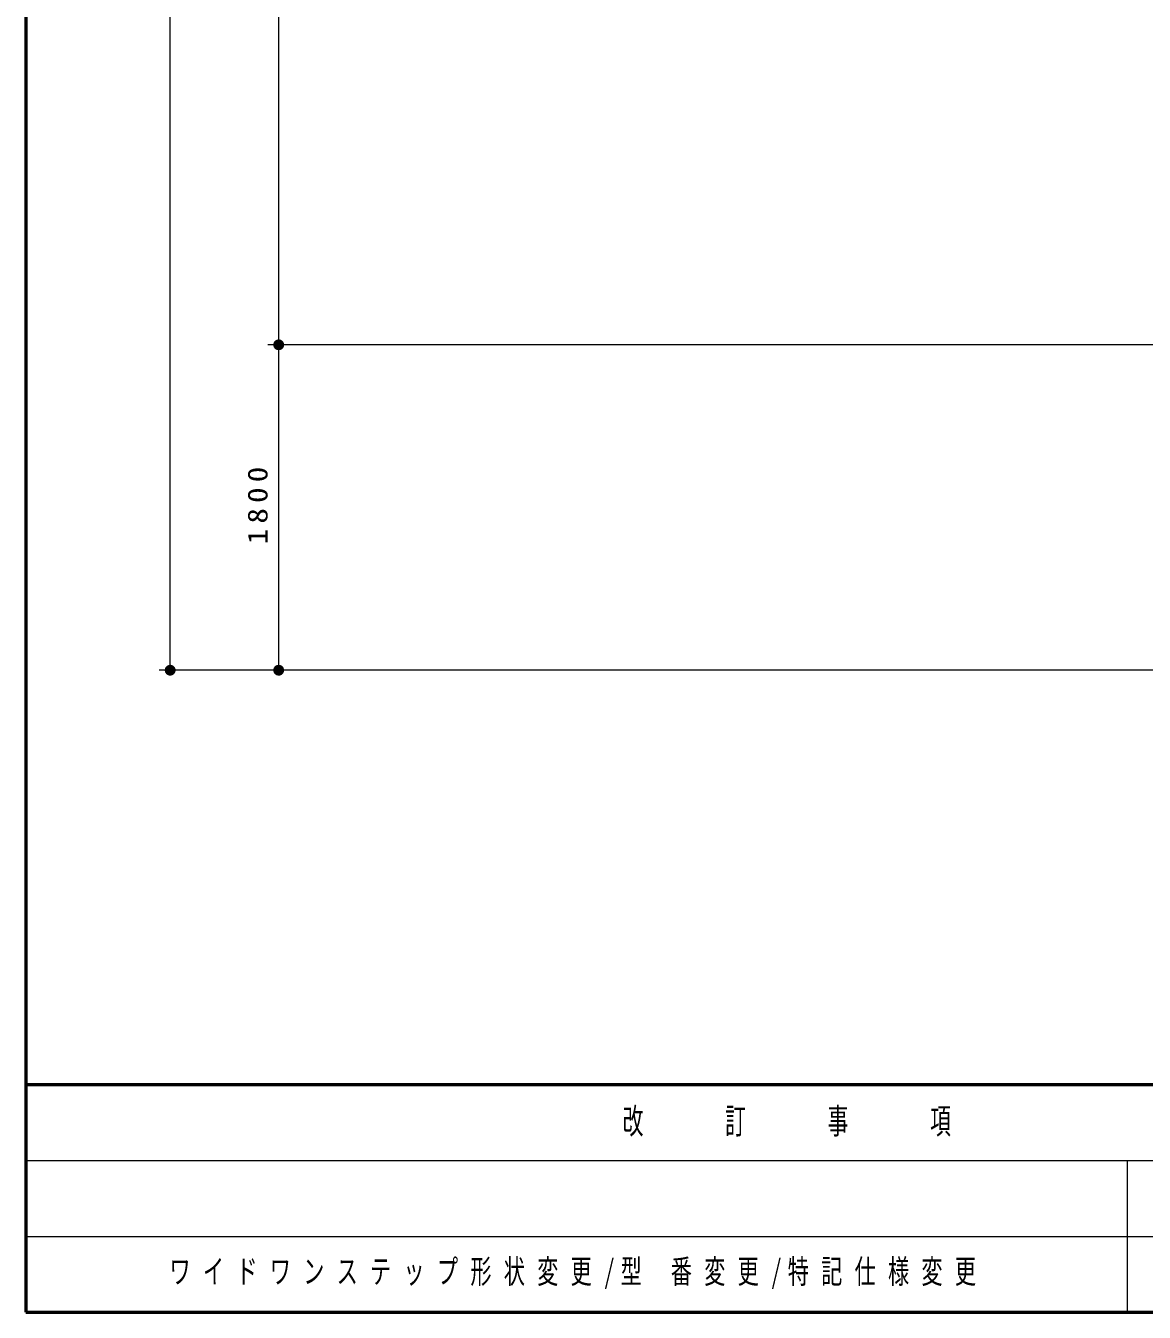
# Model space of a CAD drawing. Units: millimetres on the paper, scale 1:60. Extents: x -385 to 0, y -594 to 267.
# Drawn here: x -385 to -281.9, y 0 to 118.6 of the extents above; entities that cross this region are included whole.
import ezdxf

# ---------------------------------------------------------------- set-up
doc = ezdxf.new("R2010")
doc.units = ezdxf.units.MM
doc.layers.add('LY_1', color=7, linetype='Continuous', lineweight=25)
doc.styles.add('ＭＳ ゴシック', font='')
doc.styles.get('ＭＳ ゴシック').set_extended_font_data('MS Gothic')

# ---------------------------------------------------------------- blocks, each defined once
blk = doc.blocks.new('filled_dot')
at = {"color": 0, "linetype": 'Continuous', "lineweight": -2, "const_width": 1.25}
blk.add_lwpolyline([(-0.625, 0, 1), (0.625, 0, 1)], format="xyb", close=True, dxfattribs=at)

msp = doc.modelspace()

# ---------------------------------------------------------------- linework, layer by layer
at = {"layer": 'LY_1', "lineweight": 50}
for p, q in [((-385, 267), (-385, 0)), ((-385, 21), (0, 21)), ((-385, 0), (0, 0))]:
    msp.add_line(p, q, dxfattribs=at)
at = {"layer": 'LY_1', "lineweight": 13}
for p, q in [((-371.688, 59.193), (-371.688, 209.745)), ((-361.688, 89.193), (-361.688, 179.745)), ((-215.389, 89.193), (-362.688, 89.193)), ((-361.688, 59.193), (-361.688, 89.193)), ((-362.688, 59.193), (-372.688, 59.193)), ((-228.123, 59.193), (-362.688, 59.193)), ((-385, 14), (-243.5, 14)), ((-283.5, 14), (-283.5, 0)), ((-385, 7), (-243.5, 7))]:
    msp.add_line(p, q, dxfattribs=at)

# ---------------------------------------------------------------- block references
at = {"layer": 'LY_1', "lineweight": 13, "xscale": 0.4, "yscale": 0.4}
for p, rotation in [((-361.688, 89.193), 90), ((-361.688, 89.193), 270), ((-371.688, 59.193), 90), ((-361.688, 59.193), 90)]:
    msp.add_blockref('filled_dot', p, dxfattribs=dict(at, rotation=rotation))

# ---------------------------------------------------------------- texts
at = {"layer": 'LY_1', "insert": (-362.688, 74.614), "char_height": 1.833, "attachment_point": 8, "rotation": 90, "style": 'ＭＳ ゴシック'}
msp.add_mtext('\\T1.33;\\W1.15;1800', dxfattribs=at)
at = {"layer": 'LY_1', "style": 'ＭＳ ゴシック'}
for s, insert, char_height, attachment_point in [('\\T1.64;\\W0.6;改\u3000\u3000訂\u3000\u3000事\u3000\u3000項', (-314.25, 17.5), 2.346, 5), ('\\T1.58;\\W0.65;ワイドワンステップ形状変更/型\\~番変更/特記仕様変更', (-371.75, 3.5), 2.199, 4)]:
    msp.add_mtext(s, dxfattribs=dict(at, insert=insert, char_height=char_height, attachment_point=attachment_point))

doc.saveas('drawing.dxf')
